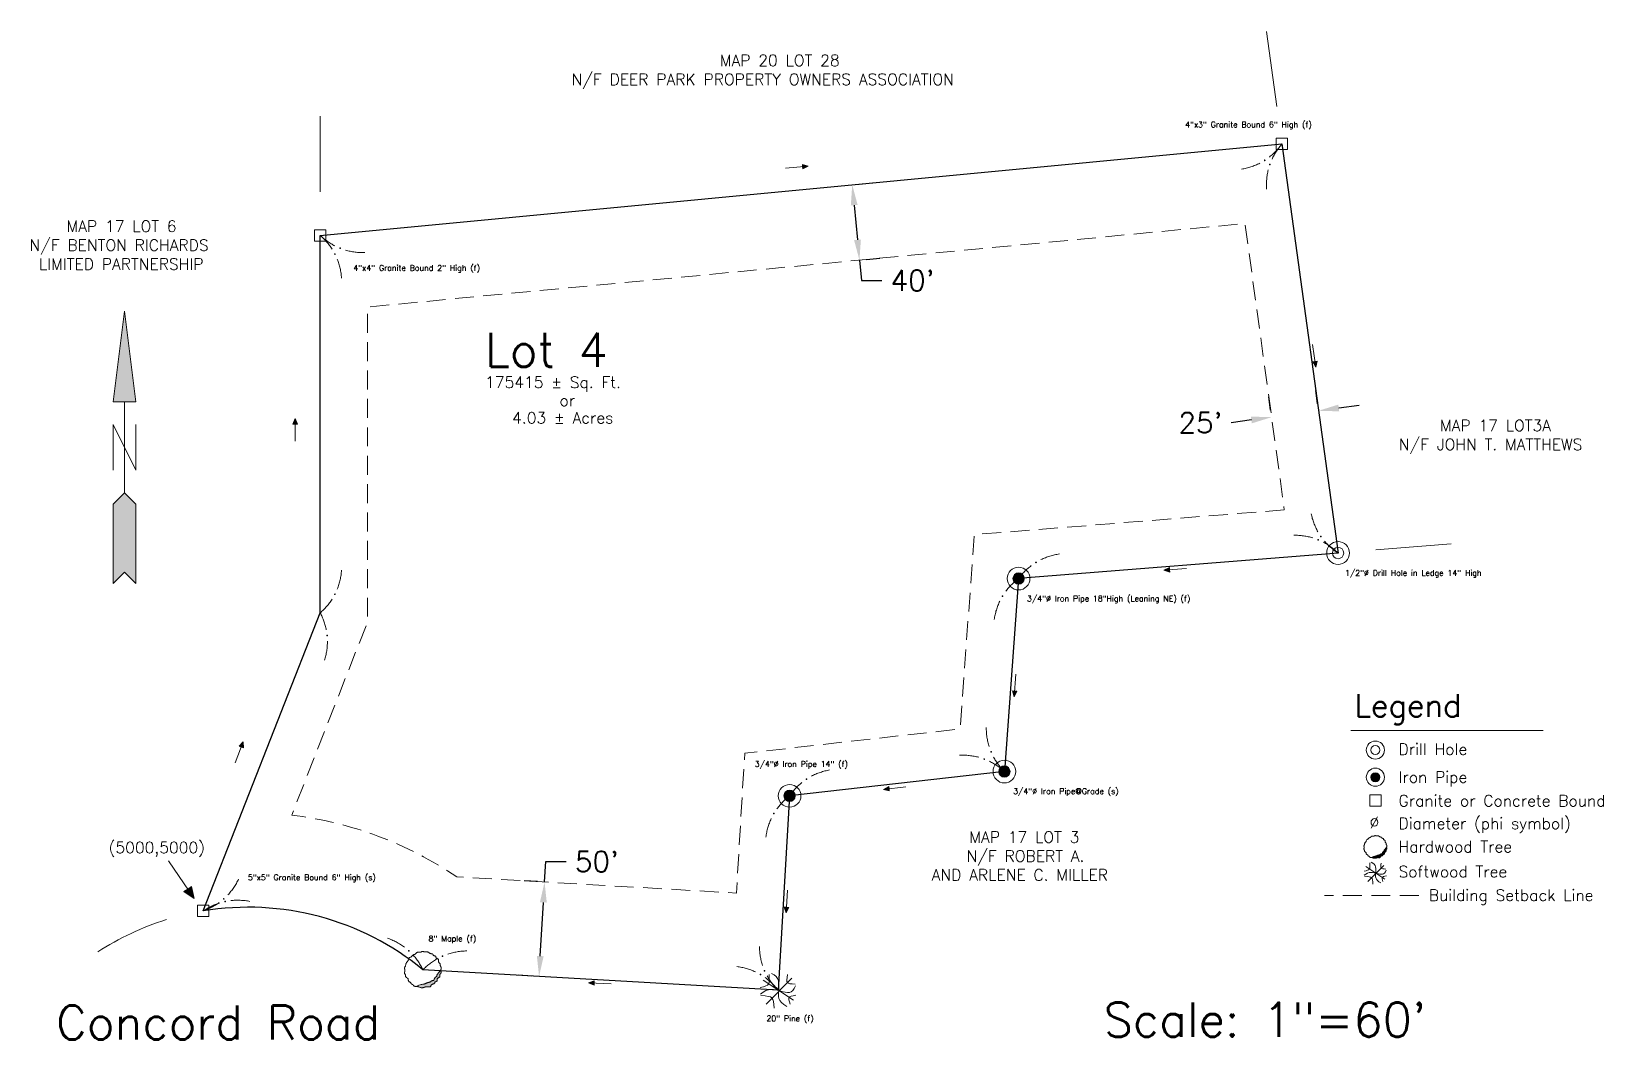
# Model space of a CAD drawing. Header units: feet. Extents: x 4909 to 5739, y 4932 to 5465.
import ezdxf

# ---------------------------------------------------------------- set-up
doc = ezdxf.new("R2010")
doc.units = ezdxf.units.FT
doc.header["$LTSCALE"] = 20
doc.header["$MEASUREMENT"] = 0
doc.linetypes.add('DASHED', pattern=[0.75, 0.5, -0.25])
for name, color, linetype, lineweight in [('8-BND', 6, 'Continuous', 13), ('8-BorderProps', 3, 'Continuous', 13), ('8-Legend', 1, 'Continuous', 13), ('8-Lines', 5, 'Continuous', 13), ('8-LotDimensions', 2, 'Continuous', 15), ('8-LotLines', 7, 'Continuous', 30), ('8-LotOffset', 5, 'DASHED', 20), ('8-Symbol', 6, 'Continuous', 13), ('8-SymbolDesciptions', 4, 'Continuous', 13), ('8-Symbols', 6, 'Continuous', 13)]:
    doc.layers.add(name, color=color, linetype=linetype, lineweight=lineweight)
doc.styles.add('8-A-0.05', font='romans.shx', dxfattribs={"height": 0.05})
doc.styles.add('8-A-0.10', font='romans.shx', dxfattribs={"height": 0.1})
doc.styles.add('8-A-0.20', font='romans.shx', dxfattribs={"height": 0.2})
doc.styles.add('8-A-0.30', font='romans.shx', dxfattribs={"height": 0.3})
doc.styles.get("Standard").update_dxf_attribs({"font": 'simplex.shx'})
doc.dimstyles.get("Standard").update_dxf_attribs({"dimtxt": 0.18, "dimasz": 0.18, "dimexe": 0.18, "dimexo": 0.0625, "dimgap": 0.09, "dimtad": 0, "dimtih": 1, "dimtoh": 1, "dimdec": 4, "dimzin": 0, "dimdsep": 46, "dimtxsty": 'Standard', "dimcen": 0.09, "dimadec": 0, "dimazin": 0, "dimtfac": 1, "dimtdec": 4, "dimtofl": 0, "dimtmove": 0, "dimatfit": 3, "dimfxl": 1, "dimtolj": 1, "dimtzin": 0, "dimarcsym": 0})

# ---------------------------------------------------------------- blocks, each defined once
blk = doc.blocks.new('MT-NorthArrow')
at = {"layer": '8-Symbol', "transparency": 33554687}
for p, q in [((0, 1.2), (-0.1, 0.4)), ((0, 1.2), (0.1, 0.4)), ((-0.1, 0.4), (0, 0.4)), ((0.1, 0.4), (0, 0.4)), ((0, 0.4), (0, 0)), ((-0.1, 0.2), (0.1, -0.2)), ((-0.1, 0.2), (-0.1, -0.2)), ((0.1, -0.2), (0.1, 0.2)), ((0, 0), (0, -0.4)), ((-0.1, -0.5), (0, -0.4)), ((0.1, -0.5), (0, -0.4)), ((-0.1, -0.5), (-0.1, -1.2)), ((0.1, -0.5), (0.1, -1.2)), ((0, -1.1), (-0.1, -1.2)), ((0, -1.1), (0.1, -1.2))]:
    blk.add_line(p, q, dxfattribs=at)
blk = doc.blocks.new('MT-bound')
at = {"layer": '8-Symbol', "transparency": 33554687, "flags": 128}
blk.add_lwpolyline([(-0.05, 0.05), (0.05, 0.05), (0.05, -0.05), (-0.05, -0.05)], close=True, dxfattribs=at)
blk = doc.blocks.new('MT-DrillHole')
at = {"layer": '8-Symbol', "transparency": 33554687}
for radius in [0.1, 0.05]:
    blk.add_circle((0, 0), radius, dxfattribs=at)
blk = doc.blocks.new('MT-IronPipe')
at = {"layer": '8-Symbols', "transparency": 33554687}
h = blk.add_hatch(color=256, dxfattribs=at)
h.dxf.hatch_style = 1
h.paths.add_polyline_path([(0.05, 0, 1), (-0.05, 0, 1)])
for radius in [0.1, 0.05]:
    blk.add_circle((0, 0), radius, dxfattribs=at)
blk = doc.blocks.new('MT-Arrow')
at = {"layer": '8-Symbol', "transparency": 33554687}
h = blk.add_hatch(color=256, dxfattribs=at)
h.dxf.hatch_style = 1
h.paths.add_polyline_path([(0, 0.1), (-0.02, 0.05), (0, 0.05)])
h.paths.add_polyline_path([(0, 0.1), (0, 0.05), (0.02, 0.05)])
for p, q in [((-0.02, 0.05), (0, 0.1)), ((0, 0.1), (0, -0.1)), ((0.02, 0.05), (0, 0.1)), ((-0.02, 0.05), (0, 0.05)), ((0.02, 0.05), (0, 0.05))]:
    blk.add_line(p, q, dxfattribs=at)
blk = doc.blocks.new('MT-SoftwoodTree')
at = {"layer": '8-Symbol', "transparency": 33554687}
for p, q in [((-0.167, 0.11), (0.167, -0.11)), ((-0.131, -0.154), (0.149, 0.132))]:
    blk.add_line(p, q, dxfattribs=at)
at = {"layer": '8-Symbol', "transparency": 33554687, "flags": 128}
for points in [[(-0.197, 0.029), (-0.163, 0.039), (-0.137, 0.047), (-0.119, 0.056), (-0.107, 0.068), (-0.101, 0.084), (-0.098, 0.106), (-0.098, 0.136), (-0.1, 0.175)], [(-0.074, 0.186), (-0.045, 0.17), (-0.023, 0.151), (-0.007, 0.129), (0.002, 0.105), (0.008, 0.08), (0.009, 0.054), (0.009, 0.028), (0.006, 0.002), (0.004, -0.022), (0.002, -0.045), (0.003, -0.068), (0.008, -0.089), (0.019, -0.111), (0.036, -0.133), (0.061, -0.155), (0.096, -0.177)], [(-0.196, -0.043), (-0.166, -0.02), (-0.137, -0.004), (-0.108, 0.004), (-0.08, 0.008), (-0.051, 0.007), (-0.024, 0.003), (0.003, -0.003), (0.029, -0.01), (0.054, -0.017), (0.078, -0.022), (0.101, -0.025), (0.123, -0.023), (0.143, -0.016), (0.161, -0.002), (0.177, 0.019), (0.191, 0.049)], [(0.102, 0.172), (0.098, 0.14), (0.096, 0.115), (0.097, 0.097), (0.103, 0.085), (0.113, 0.077), (0.13, 0.072), (0.154, 0.069), (0.186, 0.067)], [(-0.044, -0.197), (-0.047, -0.156), (-0.052, -0.124), (-0.058, -0.101), (-0.069, -0.085), (-0.086, -0.074), (-0.111, -0.067), (-0.145, -0.062), (-0.191, -0.058)], [(0.132, -0.153), (0.124, -0.127), (0.119, -0.107), (0.118, -0.092), (0.122, -0.081), (0.13, -0.073), (0.144, -0.066), (0.165, -0.06), (0.193, -0.053)]]:
    blk.add_lwpolyline(points, dxfattribs=at)
blk = doc.blocks.new('MT-HardwoodTree')
at = {"layer": '8-Symbol', "transparency": 33554687}
h = blk.add_hatch(color=256, dxfattribs=at)
h.dxf.hatch_style = 1
h.paths.add_polyline_path([(0.091, -0.167), (0.093, -0.165), (0.096, -0.162), (0.1, -0.161), (0.104, -0.159), (0.108, -0.158), (0.112, -0.157), (0.116, -0.156), (0.12, -0.155), (0.123, -0.153), (0.125, -0.152), (0.127, -0.149), (0.128, -0.147), (0.129, -0.145), (0.13, -0.142), (0.131, -0.14), (0.132, -0.138), (0.134, -0.135), (0.137, -0.134), (0.14, -0.132), (0.143, -0.13), (0.146, -0.129), (0.149, -0.127), (0.152, -0.125), (0.155, -0.123), (0.157, -0.121), (0.158, -0.118), (0.158, -0.115), (0.158, -0.112), (0.158, -0.109), (0.158, -0.106), (0.158, -0.103), (0.158, -0.1), (0.16, -0.097), (0.162, -0.094), (0.165, -0.092), (0.168, -0.09), (0.172, -0.088), (0.176, -0.086), (0.179, -0.083), (0.182, -0.081), (0.184, -0.078), (0.186, -0.075), (0.187, -0.072), (0.187, -0.069), (0.187, -0.066), (0.186, -0.062), (0.186, -0.059), (0.186, -0.056), (0.187, -0.053), (0.188, -0.05), (0.19, -0.047), (0.192, -0.045), (0.194, -0.042), (0.196, -0.04), (0.198, -0.037), (0.2, -0.035), (0.201, -0.032), (0.201, -0.029), (0.2, -0.026), (0.2, -0.023), (0.199, -0.02), (0.197, -0.016), (0.196, -0.013), (0.196, -0.009), (0.196, -0.008), (0.192, -0.01), (0.188, -0.013), (0.185, -0.016), (0.182, -0.019), (0.18, -0.022), (0.178, -0.026), (0.175, -0.029), (0.173, -0.033), (0.171, -0.036), (0.169, -0.038), (0.167, -0.041), (0.164, -0.043), (0.162, -0.045), (0.16, -0.048), (0.159, -0.05), (0.157, -0.052), (0.156, -0.055), (0.155, -0.057), (0.154, -0.06), (0.154, -0.063), (0.153, -0.065), (0.152, -0.068), (0.151, -0.07), (0.149, -0.073), (0.147, -0.075), (0.145, -0.077), (0.142, -0.079), (0.14, -0.081), (0.137, -0.083), (0.134, -0.085), (0.132, -0.087), (0.13, -0.09), (0.129, -0.093), (0.127, -0.096), (0.126, -0.099), (0.125, -0.102), (0.124, -0.106), (0.123, -0.108), (0.122, -0.111), (0.121, -0.113), (0.119, -0.115), (0.116, -0.117), (0.114, -0.118), (0.111, -0.119), (0.108, -0.119), (0.104, -0.12), (0.101, -0.121), (0.098, -0.123), (0.095, -0.124), (0.092, -0.126), (0.089, -0.128), (0.086, -0.13), (0.083, -0.132), (0.08, -0.134), (0.077, -0.136), (0.073, -0.137), (0.07, -0.138), (0.066, -0.139), (0.063, -0.14), (0.059, -0.141), (0.056, -0.142), (0.052, -0.142), (0.049, -0.143), (0.045, -0.144), (0.042, -0.146), (0.038, -0.147), (0.035, -0.149), (0.031, -0.151), (0.027, -0.153), (0.023, -0.155), (0.018, -0.156), (0.012, -0.158), (0.005, -0.159), (-0.002, -0.16), (-0.011, -0.162), (-0.021, -0.164), (-0.032, -0.167), (-0.045, -0.171), (-0.059, -0.176), (-0.074, -0.184), (-0.069, -0.184), (-0.064, -0.185), (-0.058, -0.186), (-0.052, -0.188), (-0.045, -0.19), (-0.039, -0.192), (-0.032, -0.194), (-0.026, -0.196), (-0.02, -0.198), (-0.013, -0.199), (-0.007, -0.199), (-0.002, -0.198), (0.004, -0.197), (0.009, -0.196), (0.014, -0.194), (0.02, -0.192), (0.025, -0.19), (0.03, -0.188), (0.036, -0.187), (0.042, -0.187), (0.049, -0.187), (0.055, -0.187), (0.061, -0.188), (0.067, -0.188), (0.072, -0.188), (0.076, -0.188), (0.08, -0.187), (0.083, -0.185), (0.085, -0.183), (0.086, -0.18), (0.087, -0.177), (0.088, -0.174), (0.089, -0.17)])
at = {"layer": '8-Symbol', "transparency": 33554687, "flags": 128}
for points in [[(-0.153, 0.135), (-0.145, 0.135), (-0.138, 0.137), (-0.132, 0.14), (-0.127, 0.144), (-0.123, 0.148), (-0.119, 0.152), (-0.116, 0.156), (-0.113, 0.159), (-0.109, 0.162), (-0.105, 0.164), (-0.102, 0.166), (-0.098, 0.167), (-0.094, 0.168), (-0.091, 0.169), (-0.088, 0.171), (-0.085, 0.172), (-0.082, 0.174), (-0.08, 0.177), (-0.077, 0.179), (-0.075, 0.182), (-0.072, 0.185), (-0.07, 0.187), (-0.067, 0.189), (-0.063, 0.191), (-0.059, 0.192), (-0.055, 0.192), (-0.05, 0.193), (-0.046, 0.193), (-0.041, 0.193), (-0.036, 0.193), (-0.032, 0.193), (-0.028, 0.193), (-0.024, 0.194), (-0.021, 0.195), (-0.018, 0.196), (-0.015, 0.197), (-0.013, 0.199), (-0.01, 0.2), (-0.008, 0.201), (-0.005, 0.201), (-0.003, 0.201), (0, 0.201), (0.003, 0.2), (0.006, 0.199), (0.01, 0.198), (0.013, 0.197), (0.017, 0.197), (0.021, 0.196), (0.025, 0.196), (0.029, 0.196), (0.033, 0.196), (0.038, 0.196), (0.042, 0.197), (0.046, 0.197), (0.05, 0.196), (0.054, 0.195), (0.058, 0.194), (0.061, 0.192), (0.064, 0.19), (0.067, 0.188), (0.07, 0.185), (0.073, 0.183), (0.076, 0.181), (0.08, 0.179), (0.083, 0.178), (0.087, 0.177), (0.091, 0.176), (0.094, 0.176), (0.098, 0.175), (0.101, 0.175), (0.104, 0.174), (0.106, 0.173), (0.108, 0.171), (0.109, 0.169), (0.111, 0.167), (0.112, 0.165), (0.113, 0.162), (0.114, 0.16), (0.116, 0.158), (0.118, 0.156), (0.12, 0.155), (0.123, 0.154), (0.126, 0.153), (0.13, 0.152), (0.133, 0.151), (0.136, 0.151), (0.138, 0.15), (0.14, 0.148), (0.141, 0.147), (0.142, 0.145), (0.142, 0.143), (0.142, 0.141), (0.142, 0.138), (0.143, 0.136), (0.144, 0.133), (0.145, 0.131), (0.148, 0.129), (0.151, 0.127), (0.155, 0.125), (0.158, 0.122), (0.162, 0.12), (0.166, 0.118), (0.168, 0.116), (0.171, 0.113), (0.172, 0.11), (0.172, 0.107), (0.172, 0.104), (0.172, 0.101), (0.171, 0.098), (0.171, 0.094), (0.171, 0.091), (0.171, 0.088), (0.173, 0.085), (0.174, 0.082), (0.176, 0.08), (0.179, 0.077), (0.181, 0.074), (0.184, 0.072), (0.186, 0.069), (0.187, 0.067), (0.189, 0.064), (0.189, 0.061), (0.19, 0.058), (0.19, 0.055), (0.19, 0.052), (0.191, 0.049), (0.191, 0.046), (0.192, 0.043), (0.193, 0.04), (0.194, 0.037), (0.196, 0.034), (0.198, 0.031), (0.199, 0.028), (0.201, 0.025), (0.202, 0.022), (0.202, 0.019), (0.202, 0.016), (0.201, 0.013), (0.2, 0.01), (0.199, 0.007), (0.198, 0.004), (0.196, 0), (0.196, -0.003), (0.195, -0.006), (0.196, -0.009), (0.196, -0.013), (0.197, -0.016), (0.199, -0.02), (0.2, -0.023), (0.2, -0.026), (0.201, -0.029), (0.201, -0.032), (0.2, -0.035), (0.198, -0.037), (0.196, -0.04), (0.194, -0.042), (0.192, -0.045), (0.19, -0.047), (0.188, -0.05), (0.187, -0.053), (0.186, -0.056), (0.186, -0.059), (0.186, -0.062), (0.187, -0.066), (0.187, -0.069), (0.187, -0.072), (0.186, -0.075), (0.184, -0.078), (0.182, -0.081), (0.179, -0.083), (0.176, -0.086), (0.172, -0.088), (0.168, -0.09), (0.165, -0.092), (0.162, -0.094), (0.16, -0.097), (0.158, -0.1), (0.158, -0.103), (0.158, -0.106), (0.158, -0.109), (0.158, -0.112), (0.158, -0.115), (0.158, -0.118), (0.157, -0.121), (0.155, -0.123), (0.152, -0.125), (0.149, -0.127), (0.146, -0.129), (0.143, -0.13), (0.14, -0.132), (0.137, -0.134), (0.134, -0.135), (0.132, -0.138), (0.131, -0.14), (0.13, -0.142), (0.129, -0.145), (0.128, -0.147), (0.127, -0.149), (0.125, -0.152), (0.123, -0.153), (0.12, -0.155), (0.116, -0.156), (0.112, -0.157), (0.108, -0.158), (0.104, -0.159), (0.1, -0.161), (0.096, -0.162), (0.093, -0.165), (0.091, -0.167), (0.089, -0.17), (0.088, -0.174), (0.087, -0.177), (0.086, -0.18), (0.085, -0.183), (0.083, -0.185), (0.08, -0.187), (0.076, -0.188), (0.072, -0.188), (0.067, -0.188), (0.061, -0.188), (0.055, -0.187), (0.049, -0.187), (0.042, -0.187), (0.036, -0.187), (0.03, -0.188), (0.025, -0.19), (0.02, -0.192), (0.014, -0.194), (0.009, -0.196), (0.004, -0.197), (-0.002, -0.198), (-0.007, -0.199), (-0.013, -0.199), (-0.02, -0.198), (-0.026, -0.196), (-0.032, -0.194), (-0.039, -0.192), (-0.045, -0.19), (-0.052, -0.188), (-0.058, -0.186), (-0.064, -0.185), (-0.069, -0.184), (-0.074, -0.184), (-0.079, -0.184), (-0.083, -0.183), (-0.087, -0.183), (-0.091, -0.182), (-0.094, -0.181), (-0.097, -0.18), (-0.099, -0.178), (-0.101, -0.176), (-0.103, -0.173), (-0.105, -0.171), (-0.106, -0.169), (-0.108, -0.166), (-0.11, -0.165), (-0.112, -0.163), (-0.115, -0.162), (-0.117, -0.161), (-0.12, -0.16), (-0.122, -0.16), (-0.124, -0.159), (-0.126, -0.158), (-0.128, -0.157), (-0.129, -0.156), (-0.13, -0.154), (-0.13, -0.152), (-0.131, -0.15), (-0.132, -0.148), (-0.133, -0.146), (-0.134, -0.144), (-0.136, -0.142), (-0.139, -0.14), (-0.142, -0.138), (-0.145, -0.136), (-0.148, -0.134), (-0.152, -0.132), (-0.155, -0.13), (-0.157, -0.127), (-0.159, -0.125), (-0.161, -0.122), (-0.161, -0.119), (-0.162, -0.116), (-0.162, -0.113), (-0.162, -0.11), (-0.162, -0.107), (-0.163, -0.104), (-0.164, -0.101), (-0.166, -0.098), (-0.169, -0.095), (-0.172, -0.092), (-0.176, -0.09), (-0.179, -0.087), (-0.183, -0.085), (-0.186, -0.082), (-0.188, -0.079), (-0.19, -0.077), (-0.191, -0.074), (-0.191, -0.071), (-0.192, -0.068), (-0.192, -0.065), (-0.192, -0.063), (-0.192, -0.06), (-0.193, -0.057), (-0.194, -0.055), (-0.196, -0.052), (-0.197, -0.049), (-0.199, -0.047), (-0.201, -0.044), (-0.202, -0.041), (-0.203, -0.039), (-0.204, -0.036), (-0.204, -0.032), (-0.203, -0.029), (-0.202, -0.025), (-0.201, -0.022), (-0.2, -0.018), (-0.199, -0.014), (-0.198, -0.011), (-0.198, -0.007), (-0.198, -0.003), (-0.198, 0), (-0.199, 0.004), (-0.201, 0.007), (-0.202, 0.01), (-0.203, 0.013), (-0.203, 0.016), (-0.204, 0.019), (-0.203, 0.021), (-0.202, 0.024), (-0.201, 0.026), (-0.199, 0.029), (-0.198, 0.031), (-0.196, 0.034), (-0.194, 0.037), (-0.193, 0.041), (-0.192, 0.044), (-0.191, 0.048), (-0.19, 0.053), (-0.19, 0.057), (-0.189, 0.061), (-0.187, 0.066), (-0.186, 0.07), (-0.184, 0.074), (-0.181, 0.078), (-0.177, 0.082), (-0.173, 0.086), (-0.169, 0.092), (-0.165, 0.099), (-0.161, 0.108), (-0.157, 0.12), (-0.153, 0.135)], [(-0.074, -0.184), (-0.059, -0.176), (-0.045, -0.171), (-0.032, -0.167), (-0.021, -0.164), (-0.011, -0.162), (-0.002, -0.16), (0.005, -0.159), (0.012, -0.158), (0.018, -0.156), (0.023, -0.155), (0.027, -0.153), (0.031, -0.151), (0.035, -0.149), (0.038, -0.147), (0.042, -0.146), (0.045, -0.144), (0.049, -0.143), (0.052, -0.142), (0.056, -0.142), (0.059, -0.141), (0.063, -0.14), (0.066, -0.139), (0.07, -0.138), (0.073, -0.137), (0.077, -0.136), (0.08, -0.134), (0.083, -0.132), (0.086, -0.13), (0.089, -0.128), (0.092, -0.126), (0.095, -0.124), (0.098, -0.123), (0.101, -0.121), (0.104, -0.12), (0.108, -0.119), (0.111, -0.119), (0.114, -0.118), (0.116, -0.117), (0.119, -0.115), (0.121, -0.113), (0.122, -0.111), (0.123, -0.108), (0.124, -0.106), (0.125, -0.102), (0.126, -0.099), (0.127, -0.096), (0.129, -0.093), (0.13, -0.09), (0.132, -0.087), (0.134, -0.085), (0.137, -0.083), (0.14, -0.081), (0.142, -0.079), (0.145, -0.077), (0.147, -0.075), (0.149, -0.073), (0.151, -0.07), (0.152, -0.068), (0.153, -0.065), (0.154, -0.063), (0.154, -0.06), (0.155, -0.057), (0.156, -0.055), (0.157, -0.052), (0.159, -0.05), (0.16, -0.048), (0.162, -0.045), (0.164, -0.043), (0.167, -0.041), (0.169, -0.038), (0.171, -0.036), (0.173, -0.033), (0.175, -0.029), (0.178, -0.026), (0.18, -0.022), (0.182, -0.019), (0.185, -0.016), (0.188, -0.013), (0.192, -0.01), (0.196, -0.008)]]:
    blk.add_lwpolyline(points, dxfattribs=at)
blk = doc.blocks.new('_CrowsFoot-Start')
blk.add_circle((3.28, 2.59), 0.0638)
for centre, radius, start, end in [((8.35, -7.76), 11.54, 94.2373, 111.1072), ((8.43, -7.26), 11.12, 122.8036, 139.2683)]:
    blk.add_arc(centre, radius, start, end)
blk = doc.blocks.new('_CrowsFoot-End')
at = {"extrusion": (0, 0, -1)}
blk.add_circle((3.28, 2.59), 0.0638, dxfattribs=at)
for centre, radius, start, end in [((8.35, -7.76), 11.54, 94.2373, 111.1072), ((8.43, -7.26), 11.12, 122.8036, 139.2683)]:
    blk.add_arc(centre, radius, start, end, dxfattribs=at)
blk = doc.blocks.new('*D72')
at = {"layer": '8-LotDimensions', "color": 0, "lineweight": -2, "transparency": 16777216}
for p, q in [((5346.46, 5383.99), (5353.48, 5384.66)), ((5343.75, 5372.89), (5345.5, 5354.57)), ((5346.52, 5343.82), (5347.54, 5333.07)), ((5350.25, 5344.17), (5357.27, 5344.84)), ((5347.54, 5333.07), (5358.34, 5333.07))]:
    blk.add_line(p, q, dxfattribs=at)
at = {"layer": '8-LotDimensions', "color": 0, "transparency": 16777216}
for points in [[(5345.55, 5373.06), (5341.96, 5372.72), (5342.73, 5383.64)], [(5347.29, 5354.74), (5343.71, 5354.4), (5346.52, 5343.82)]]:
    blk.add_solid(points, dxfattribs=at)
at = {"layer": 'Defpoints', "color": 0, "transparency": 16777216}
for p in [(5342.73, 5383.64), (5346.52, 5343.82), (5346.52, 5343.82)]:
    blk.add_point(p, dxfattribs=at)
at = {"layer": '8-LotDimensions', "color": 0, "transparency": 16777216, "insert": (5374.54, 5333.07), "char_height": 10.8, "attachment_point": 5}
blk.add_mtext("\\A1;40'", dxfattribs=at)
blk = doc.blocks.new('*D73')
at = {"layer": '8-LotDimensions', "color": 0, "lineweight": -2, "transparency": 16777216}
for p, q in [((5588.45, 5267.97), (5587.49, 5274.96)), ((5563.68, 5264.58), (5562.72, 5271.56)), ((5599.66, 5265.73), (5610.36, 5267.19)), ((5553.49, 5259.39), (5542.79, 5257.93))]:
    blk.add_line(p, q, dxfattribs=at)
at = {"layer": '8-LotDimensions', "color": 0, "transparency": 16777216}
for points in [[(5599.41, 5267.51), (5599.9, 5263.94), (5588.96, 5264.26)], [(5553.24, 5261.18), (5553.73, 5257.61), (5564.19, 5260.86)]]:
    blk.add_solid(points, dxfattribs=at)
at = {"layer": 'Defpoints', "color": 0, "transparency": 16777216}
for p in [(5588.96, 5264.26), (5564.19, 5260.86), (5564.19, 5260.86)]:
    blk.add_point(p, dxfattribs=at)
at = {"layer": '8-LotDimensions', "color": 0, "transparency": 16777216, "insert": (5526.59, 5257.93), "char_height": 10.8, "attachment_point": 5}
blk.add_mtext("\\A1;25'", dxfattribs=at)
blk = doc.blocks.new('*D74')
at = {"layer": '8-LotDimensions', "color": 0, "lineweight": -2, "transparency": 16777216}
for p, q in [((5180.23, 5015.3), (5180.85, 5026.08)), ((5180.85, 5026.08), (5191.65, 5026.08)), ((5176.48, 5015.52), (5169.44, 5015.92)), ((5177.96, 4976.17), (5179.6, 5004.52)), ((5173.59, 4965.6), (5166.56, 4966.01))]:
    blk.add_line(p, q, dxfattribs=at)
at = {"layer": '8-LotDimensions', "color": 0, "transparency": 16777216}
for points in [[(5177.81, 5004.62), (5181.4, 5004.42), (5180.23, 5015.3)], [(5176.17, 4976.27), (5179.76, 4976.06), (5177.34, 4965.38)]]:
    blk.add_solid(points, dxfattribs=at)
at = {"layer": 'Defpoints', "color": 0, "transparency": 16777216}
for p in [(5180.23, 5015.3), (5180.23, 5015.3), (5177.34, 4965.38)]:
    blk.add_point(p, dxfattribs=at)
at = {"layer": '8-LotDimensions', "color": 0, "transparency": 16777216, "insert": (5207.85, 5026.08), "char_height": 10.8, "attachment_point": 5}
blk.add_mtext("\\A1;50'", dxfattribs=at)

msp = doc.modelspace()

# ---------------------------------------------------------------- hatches: boundary and pattern name
at = {"layer": '8-Symbol', "transparency": 33554687}
h = msp.add_hatch(color=256, dxfattribs=at)
h.dxf.hatch_style = 1
h.paths.add_polyline_path([(4958.45721, 5316.91951), (4952.45721, 5268.91951), (4958.45721, 5268.91951), (4964.45721, 5268.91951)])
h.paths.add_polyline_path([(4964.45721, 5214.91951), (4958.45721, 5220.91951), (4952.45721, 5214.91951), (4952.45721, 5172.91951), (4958.45721, 5178.91951), (4964.45721, 5172.91951)])

# ---------------------------------------------------------------- linework, layer by layer
at = {"layer": '8-Legend', "transparency": 33554687}
msp.add_line((5606.02629, 5095.37034), (5707.65326, 5095.37034), dxfattribs=at)
at = {"layer": '8-Lines', "transparency": 33554687}
for p, q in [((5566.89958, 5425.05101), (5561.46327, 5464.67987)), ((5061.78347, 5379.89426), (5061.78347, 5419.89426)), ((5619.20373, 5190.6949), (5659.07646, 5193.88314))]:
    msp.add_line(p, q, dxfattribs=at)
msp.add_arc((5023.70672, 4856.35307), 145.59, 107.24836087, 123.03997646, dxfattribs=at)
at = {"layer": '8-LotLines'}
for p, q in [((5061.78347, 5356.89426), (5569.61773, 5405.23658)), ((5569.61773, 5405.23658), (5599.26736, 5189.10078)), ((5061.78347, 5157.48426), (5061.78347, 5356.89426)), ((5599.26736, 5189.10078), (5430.56581, 5175.61133)), ((5430.56581, 5175.61133), (5423.06287, 5073.63698)), ((5000, 5000), (5061.78347, 5157.48426)), ((5423.06287, 5073.63698), (5309.65671, 5060.80342)), ((5309.65671, 5060.80342), (5303.61135, 4958.08115)), ((5303.61135, 4958.08115), (5116.02487, 4968.93108))]:
    msp.add_line(p, q, dxfattribs=at)
msp.add_arc((5023.70672, 4856.35307), 145.59, 50.64697551, 99.37131893, dxfattribs=at)
at = {"layer": '8-LotOffset', "transparency": 33554687}
msp.add_line((5641.86116, 5008.22437), (5592.15797, 5008.22437), dxfattribs=at)
at = {"layer": '8-LotOffset', "transparency": 33554687, "flags": 128}
msp.add_lwpolyline([(5570.90388, 5211.91262), (5407.20609, 5198.82328), (5399.65152, 5096.14722), (5285.93615, 5083.27866), (5281.59055, 5009.43839), (5133.84734, 5017.9838, 0.120660534), (5046.70101, 5050.58672), (5086.78347, 5152.75575), (5086.78347, 5319.09326), (5550.14985, 5363.20255)], format="xyb", close=True, dxfattribs=at)

# ---------------------------------------------------------------- block references
at = {"layer": '8-BND', "transparency": 33554687}
for name, p, xscale, yscale, zscale in [('MT-bound', (5569.61773, 5405.23658), 60, 60, 60), ('MT-Arrow', (5048.50976, 5254.22731), 60, 60, 60), ('MT-DrillHole', (5599.26736, 5189.10078), 60, 60, 60), ('MT-bound', (5000, 5000), 60, 60, 60), ('MT-HardwoodTree', (5116.02487, 4968.93108), 48, 48, 48), ('MT-SoftwoodTree', (5303.61135, 4958.08115), 48, 48, 48)]:
    msp.add_blockref(name, p, dxfattribs=dict(at, xscale=xscale, yscale=yscale, zscale=zscale))
at = {"layer": '8-BND', "transparency": 33554687, "xscale": 60, "yscale": 60, "zscale": 60}
for name, p, rotation in [('MT-Arrow', (5313.51825, 5392.96203), 275.4377777777785), ('MT-bound', (5061.78347, 5356.89426), 270), ('MT-Arrow', (5586.65564, 5293.29611), 187.8111111111113), ('MT-Arrow', (5513.32094, 5180.4997), 94.57166666666862), ('MT-Arrow', (5428.74447, 5119.13987), 175.7919444444473), ('MT-Arrow', (5018.96944, 5083.76512), 338.5791666666682), ('MT-Arrow', (5365.13159, 5064.89575), 96.45638888889204), ('MT-Arrow', (5308.16749, 5004.96128), 176.6319444444428), ('MT-Arrow', (5209.43362, 4961.74433), 86.68972222222237)]:
    msp.add_blockref(name, p, dxfattribs=dict(at, rotation=rotation))
at = {"layer": '8-Legend', "transparency": 33554687}
for name, p, xscale, yscale, zscale in [('MT-DrillHole', (5619.0097, 5084.97856), 48, 48, 48), ('MT-bound', (5619.0097, 5058.32905), 60, 60, 60), ('MT-HardwoodTree', (5619.0097, 5033.76165), 30, 30, 30), ('MT-SoftwoodTree', (5619.0097, 5020.0943), 30, 30, 30)]:
    msp.add_blockref(name, p, dxfattribs=dict(at, xscale=xscale, yscale=yscale, zscale=zscale))
at = {"layer": '8-Lines', "transparency": 33554687, "xscale": 60, "yscale": 60, "zscale": 60}
msp.add_blockref('MT-NorthArrow', (4958.45721, 5244.91951), dxfattribs=at)
at = {"layer": '8-LotDimensions', "transparency": 33554687, "xscale": 120, "yscale": 120, "zscale": 120, "rotation": 214.487684802821}
msp.add_blockref('MT-Arrow', (4988.367, 5016.50765), dxfattribs=at)
at = {"layer": '8-LotOffset', "transparency": 33554687, "xscale": 3, "yscale": 3, "zscale": 3}
for name, p, rotation in [('_CrowsFoot-Start', (5569.61773, 5405.23658), 185.4377777777778), ('_CrowsFoot-End', (5569.61773, 5405.23658), 97.81111111111058), ('_CrowsFoot-End', (5061.78347, 5356.89426), 185.4377777777775), ('_CrowsFoot-Start', (5061.78347, 5356.89426), 270), ('_CrowsFoot-Start', (5599.26736, 5189.10078), 97.81111111111105), ('_CrowsFoot-End', (5599.26736, 5189.10078), 4.571666666666657), ('_CrowsFoot-Start', (5430.56581, 5175.61133), 4.571666666666682), ('_CrowsFoot-End', (5061.78347, 5157.48426), 270), ('_CrowsFoot-End', (5430.56581, 5175.61133), 85.79194444444424), ('_CrowsFoot-Start', (5061.78347, 5157.48426), 248.5791666666665), ('_CrowsFoot-Start', (5423.06287, 5073.63698), 85.79194444444427), ('_CrowsFoot-End', (5423.06287, 5073.63698), 6.456388888889574), ('_CrowsFoot-Start', (5309.65671, 5060.80342), 6.456388888888677), ('_CrowsFoot-End', (5309.65671, 5060.80342), 86.63194444444308), ('_CrowsFoot-End', (5000, 5000), 248.5791666666667), ('_CrowsFoot-Start', (5000, 5000), 345.0091472180338), ('_CrowsFoot-End', (5116.02487, 4968.93108), 345.0091472180343), ('_CrowsFoot-Start', (5116.02487, 4968.93108), 356.6897222222221), ('_CrowsFoot-Start', (5303.61135, 4958.08115), 86.6319444444447), ('_CrowsFoot-End', (5303.61135, 4958.08115), 356.6413439543113)]:
    msp.add_blockref(name, p, dxfattribs=dict(at, rotation=rotation))
at = {"layer": '8-Symbol', "transparency": 33554687}
for p, xscale, yscale, zscale in [((5430.56581, 5175.61133), 60, 60, 60), ((5423.06287, 5073.63698), 60, 60, 60), ((5619.0097, 5070.63597), 48, 48, 48), ((5309.65671, 5060.80342), 60, 60, 60)]:
    msp.add_blockref('MT-IronPipe', p, dxfattribs=dict(at, xscale=xscale, yscale=yscale, zscale=zscale))

# ---------------------------------------------------------------- texts
at = {"layer": '8-BND', "transparency": 33554687}
for s, height, style, p in [('Lot 4', 18, '8-A-0.30', (5148.82114, 5287.40381)), ('175415 %%P Sq. Ft.', 6, '8-A-0.10', (5148.82114, 5276.29944)), ('or', 6, '8-A-0.10', (5188.12909, 5266.71446)), ('4.03 %%P Acres', 6, '8-A-0.10', (5163.11749, 5257.50859))]:
    msp.add_text(s, height=height, dxfattribs=dict(at, style=style)).set_placement(p)
at = {"layer": '8-BorderProps', "transparency": 33554687, "style": '8-A-0.30'}
msp.add_text('Concord Road', height=18, dxfattribs=at).set_placement((4922.31842, 4932.02864))
at = {"layer": '8-BorderProps', "transparency": 33554687, "char_height": 6, "attachment_point": 1, "style": '8-A-0.10'}
for s, width, insert in [('\\pi109.44422;MAP 20 LOT 28\\P\\pi31.15851;N/F DEER PARK PROPERTY OWNERS ASSOCIATION', 291.4598775, (5163.35321, 5452.34167)), ('\\pi26.01837;MAP 17 LOT 6\\P\\pi6.44694;N/F BENTON RICHARDS\\P\\pi11.44694;LIMITED PARTNERSHIP', 118.89389, (4901.78666, 5364.76814)), ('\\pi43.14607;MAP 17 LOT3A\\P\\pi21.43179;N/F JOHN T. MATTHEWS', 152.8635724, (5609.96418, 5259.4691)), ('\\pi52.85442;MAP 17 LOT 3\\P\\pi51.42585;N/F ROBERT A.\\P\\pi32.99728;AND ARLENE C. MILLER', 172.5659903, (5351.69521, 5042.00469))]:
    msp.add_mtext_dynamic_manual_height_columns(s, width=width, gutter_width=30, heights=[0], dxfattribs=dict(at, insert=insert))
at = {"layer": '8-Legend', "transparency": 33554687}
for s, height, style, p in [('Legend', 12, '8-A-0.20', (5607.93235, 5102.47529)), ('Drill Hole', 6, '8-A-0.10', (5631.23159, 5082.44248)), ('Iron Pipe', 6, '8-A-0.10', (5631.23159, 5067.71107)), ('Granite or Concrete Bound', 6, '8-A-0.10', (5631.23159, 5055.22871)), ('%%C', 6, '8-A-0.10', (5615.91684, 5043.76813)), ('Diameter (phi symbol)', 6, '8-A-0.10', (5631.23159, 5043.26091)), ('Hardwood Tree', 6, '8-A-0.10', (5631.23159, 5030.94548)), ('Softwood Tree', 6, '8-A-0.10', (5631.23159, 5017.76189)), ('Building Setback Line', 6, '8-A-0.10', (5647.22875, 5005.27641)), ('Scale: 1"=60\'', 18, '8-A-0.30', (5475.49141, 4933.53029))]:
    msp.add_text(s, height=height, dxfattribs=dict(at, style=style)).set_placement(p)
at = {"layer": '8-LotDimensions', "transparency": 33554687, "style": '8-A-0.10'}
msp.add_text('(5000,5000)', height=6, dxfattribs=at).set_placement((4950.01088, 5030.49789))
at = {"layer": '8-SymbolDesciptions', "transparency": 33554687, "style": '8-A-0.05'}
for s, p in [('4"x3" Granite Bound 6" High (f)', (5518.54705, 5413.99778)), ('4"x4" Granite Bound 2" High (f)', (5079.32302, 5338.23072)), ('1/2"%%C Drill Hole in Ledge 14" High', (5602.946, 5177.11229)), ('3/4"%%C Iron Pipe 18"High (Leaning NE) (f)', (5435.01279, 5163.56486)), ('3/4"%%C Iron Pipe 14" (f)', (5291.21992, 5076.12724)), ('3/4"%%C Iron Pipe@Grade (s)', (5427.7471, 5061.7606)), ('5"x5" Granite Bound 6" High (s)', (5023.62893, 5016.23643)), ('8" Maple (f)', (5118.97453, 4983.88009)), ('20" Pine (f)', (5297.42335, 4941.68938))]:
    msp.add_text(s, height=3, dxfattribs=at).set_placement(p)

# ---------------------------------------------------------------- dimensions: what is measured, and where the dimension line sits
at = {"layer": '8-LotDimensions', "transparency": 33554687}
for base, p1, p2, angle, text, override, picture, middle in [((5346.5212, 5343.8185), (5342.73061, 5383.63849), (5346.5212, 5343.8185), 95.43777778, "40'", {"dimscale": 60, "dimtxsty": 'Standard'}, '*D72', (5374.54466, 5333.0671)), ((5564.1891, 5260.86114), (5588.95714, 5264.25883), (5564.1891, 5260.86114), 7.81111111, "25'", {"dimscale": 60}, '*D73', (5526.58951, 5257.92553)), ((5180.22576, 5015.30129), (5177.3386, 4965.38472), (5180.22576, 5015.30129), 266.68972222, "50'", {"dimscale": 60}, '*D74', (5207.84939, 5026.08327))]:
    dim = msp.add_linear_dim(base=base, p1=p1, p2=p2, angle=angle, text=text, dimstyle='Standard', override=override, dxfattribs=at)
    dim.commit()
    dim.dimension.update_dxf_attribs({"geometry": picture, "text_midpoint": middle})

doc.saveas('drawing.dxf')
